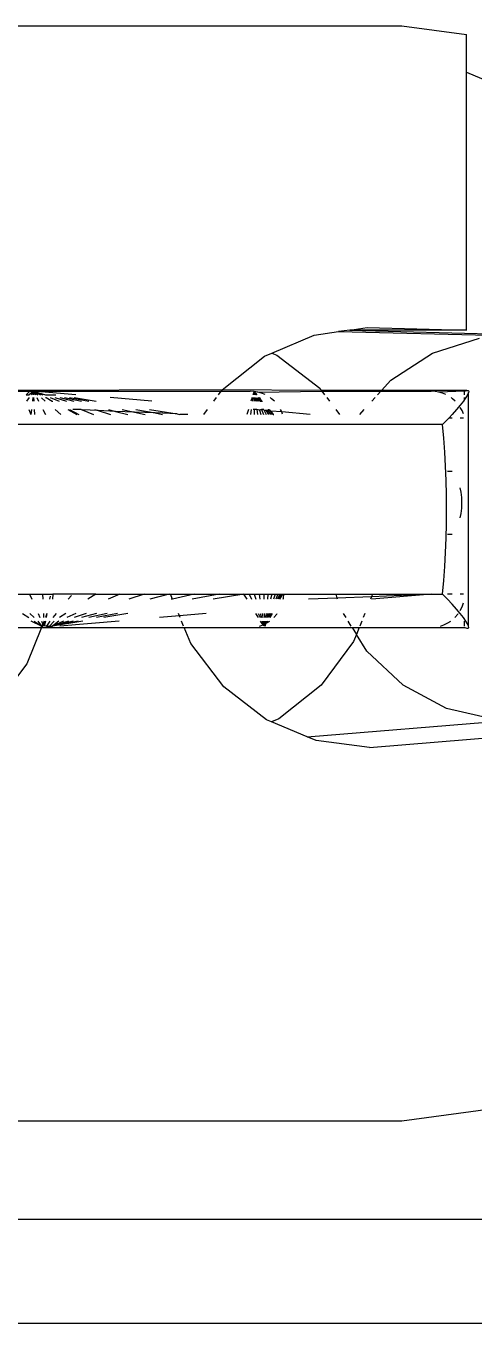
# Model space of a CAD drawing. Header units: millimetres. Extents: x 1380494 to 2061523, y -305664 to -174999.
# Drawn here: x 2014219 to 2014247.8, y -276192.2 to -276108.9 of the extents above; entities that cross this region are included whole.
import ezdxf

# ---------------------------------------------------------------- set-up
doc = ezdxf.new("R2010")
doc.units = ezdxf.units.MM
doc.header["$LTSCALE"] = 600
doc.header["$MEASUREMENT"] = 0
doc.layers.add('medical equipment', color=171, linetype='Continuous', lineweight=25)

msp = doc.modelspace()

# ---------------------------------------------------------------- linework, layer by layer
at = {"layer": 'medical equipment'}
for p, q in [((2014199.2532, -276108.8695), (2014243.2072, -276108.8695)), ((2014243.2072, -276108.8695), (2014247.3557, -276109.4265)), ((2014247.3557, -276111.8477), (2014247.3557, -276109.4265)), ((2014247.3557, -276111.8477), (2014249.8134, -276112.8859)), ((2014247.3557, -276128.4059), (2014247.3557, -276111.8477)), ((2014237.557, -276128.7278), (2014239.1283, -276128.5084)), ((2014239.8627, -276128.4059), (2014239.1283, -276128.5084)), ((2014239.1283, -276128.5084), (2014251.3516, -276128.8066)), ((2014239.8627, -276128.4059), (2014240.9773, -276128.2503)), ((2014247.3557, -276128.4059), (2014239.8627, -276128.4059)), ((2014239.8627, -276128.4059), (2014249.8134, -276128.6852)), ((2014240.9773, -276128.2503), (2014247.3557, -276128.4059)), ((2014234.8476, -276129.889), (2014237.557, -276128.7278)), ((2014245.1693, -276129.8992), (2014248.1899, -276128.9379)), ((2014231.6466, -276132.2492), (2014234.3745, -276130.0917)), ((2014234.3745, -276130.0917), (2014234.8476, -276129.889)), ((2014234.8476, -276129.889), (2014235.1678, -276130.0223)), ((2014235.1678, -276130.0223), (2014237.9173, -276132.151)), ((2014242.4956, -276131.6251), (2014245.1693, -276129.8992)), ((2014241.9004, -276132.2835), (2014242.4956, -276131.6251)), ((2014231.6466, -276132.2492), (2014218.3831, -276132.2837)), ((2014218.4253, -276132.3398), (2014219.2867, -276132.3398)), ((2014219.0451, -276132.5663), (2014219.2867, -276132.3398)), ((2014219.0451, -276132.5663), (2014219.1233, -276132.5663)), ((2014219.1233, -276132.5663), (2014219.2354, -276132.5663)), ((2014219.5207, -276132.3398), (2014219.2354, -276132.5663)), ((2014219.2867, -276132.3398), (2014219.5207, -276132.3398)), ((2014219.5207, -276132.3398), (2014219.3589, -276132.5663)), ((2014219.5207, -276132.3398), (2014219.4928, -276132.5663)), ((2014219.5207, -276132.3398), (2014231.5792, -276132.3397)), ((2014219.531, -276132.5663), (2014219.5207, -276132.3398)), ((2014219.5207, -276132.3398), (2014220.2758, -276132.5663)), ((2014219.5207, -276132.3398), (2014220.1084, -276132.5663)), ((2014219.5207, -276132.3398), (2014219.9653, -276132.5663)), ((2014219.5207, -276132.3398), (2014219.7871, -276132.5663)), ((2014219.5207, -276132.3398), (2014219.6359, -276132.5663)), ((2014222.2378, -276132.5663), (2014219.5207, -276132.3398)), ((2014220.2758, -276132.5663), (2014220.9568, -276132.5663)), ((2014231.4106, -276132.5662), (2014231.5792, -276132.3397)), ((2014231.5792, -276132.3397), (2014231.6466, -276132.2492)), ((2014231.5792, -276132.3397), (2014233.4547, -276132.3397)), ((2014238.0181, -276132.2836), (2014231.6466, -276132.2492)), ((2014233.7001, -276132.3534), (2014233.4547, -276132.3397)), ((2014233.7001, -276132.3534), (2014233.6207, -276132.5662)), ((2014233.7001, -276132.3534), (2014233.6561, -276132.5662)), ((2014233.7001, -276132.3534), (2014233.6907, -276132.5662)), ((2014233.9426, -276132.3944), (2014233.7001, -276132.3534)), ((2014233.7001, -276132.3534), (2014233.8827, -276132.5662)), ((2014233.7001, -276132.3534), (2014233.724, -276132.5662)), ((2014233.7001, -276132.3534), (2014233.7554, -276132.5662)), ((2014233.7001, -276132.3534), (2014233.7843, -276132.5662)), ((2014233.7001, -276132.3534), (2014233.8515, -276132.5662)), ((2014233.9426, -276132.3944), (2014238.0607, -276132.3396)), ((2014234.1789, -276132.4621), (2014233.9426, -276132.3944)), ((2014234.4064, -276132.5557), (2014234.1789, -276132.4621)), ((2014237.9173, -276132.151), (2014238.0181, -276132.2836)), ((2014241.9004, -276132.2835), (2014238.0181, -276132.2836)), ((2014238.0181, -276132.2836), (2014238.0607, -276132.3396)), ((2014238.0607, -276132.3396), (2014241.8499, -276132.3394)), ((2014238.0607, -276132.3396), (2014238.2331, -276132.5662)), ((2014241.6449, -276132.5662), (2014241.8499, -276132.3394)), ((2014241.8499, -276132.3394), (2014241.9004, -276132.2835)), ((2014241.8499, -276132.3394), (2014245.0908, -276132.3393)), ((2014247.3781, -276132.2867), (2014241.9004, -276132.2835)), ((2014245.3363, -276132.353), (2014245.0908, -276132.3393)), ((2014245.5787, -276132.394), (2014245.3363, -276132.353)), ((2014247.2396, -276132.3393), (2014245.5787, -276132.394)), ((2014245.8151, -276132.4617), (2014245.5787, -276132.394)), ((2014246.0425, -276132.5553), (2014245.8151, -276132.4617)), ((2014247.2396, -276132.3393), (2014247.3781, -276132.2867)), ((2014247.2396, -276132.5662), (2014247.2396, -276132.3393)), ((2014247.4346, -276132.5662), (2014247.3228, -276132.7506)), ((2014247.3781, -276132.2867), (2014247.4683, -276132.2835)), ((2014247.4969, -276132.4249), (2014247.4346, -276132.5662)), ((2014247.4683, -276132.2835), (2014247.5082, -276132.3299)), ((2014247.5082, -276132.3299), (2014247.4969, -276132.4249)), ((2014247.497, -276147.4254), (2014247.4969, -276132.4249)), ((2014219.2271, -276132.7507), (2014219.0675, -276132.974)), ((2014219.2029, -276133.5165), (2014219.3378, -276133.8232)), ((2014219.3756, -276133.5165), (2014219.3378, -276133.8232)), ((2014219.4701, -276132.7507), (2014219.4425, -276132.974)), ((2014219.5495, -276132.974), (2014219.5394, -276132.7507)), ((2014219.588, -276133.8232), (2014219.5741, -276133.5165)), ((2014219.7298, -276132.7507), (2014219.8434, -276132.974)), ((2014220.0194, -276132.7638), (2014220.2668, -276132.974)), ((2014220.1193, -276133.5165), (2014220.2754, -276133.8232)), ((2014220.2906, -276132.7507), (2014220.3273, -276132.7507)), ((2014220.3273, -276132.7507), (2014220.709, -276132.974)), ((2014220.5869, -276132.7507), (2014221.1664, -276132.974)), ((2014220.709, -276132.974), (2014220.7657, -276132.974)), ((2014220.8905, -276132.7507), (2014221.6351, -276132.974)), ((2014220.9048, -276133.5165), (2014221.2655, -276133.8232)), ((2014221.1989, -276132.7507), (2014222.1111, -276132.974)), ((2014221.5094, -276132.7507), (2014222.5903, -276132.974)), ((2014221.7253, -276133.5165), (2014222.2999, -276133.8232)), ((2014221.8193, -276132.7507), (2014223.0687, -276132.974)), ((2014221.8303, -276133.5165), (2014222.4324, -276133.8232)), ((2014222.5739, -276133.5165), (2014222.0422, -276133.5165)), ((2014222.126, -276132.7507), (2014223.5422, -276132.974)), ((2014222.5739, -276133.5165), (2014222.638, -276133.5412)), ((2014222.638, -276133.5412), (2014223.3697, -276133.8232)), ((2014223.6681, -276133.5839), (2014222.638, -276133.5412)), ((2014223.4434, -276133.5164), (2014223.6681, -276133.5839)), ((2014224.3264, -276133.5164), (2014224.792, -276133.6305)), ((2014227.1296, -276132.974), (2014224.4502, -276132.7507)), ((2014225.2154, -276133.5164), (2014226.012, -276133.681)), ((2014226.1029, -276133.5164), (2014227.3291, -276133.7356)), ((2014226.9814, -276133.5164), (2014228.7429, -276133.7942)), ((2014230.4749, -276133.8231), (2014230.7033, -276133.5164)), ((2014231.1071, -276132.974), (2014231.2733, -276132.7506)), ((2014233.3355, -276133.5164), (2014233.2435, -276133.8231)), ((2014233.5193, -276133.5164), (2014233.4751, -276133.8231)), ((2014233.5654, -276132.7506), (2014233.4983, -276132.974)), ((2014233.6295, -276132.7506), (2014233.5974, -276132.974)), ((2014233.6992, -276133.5164), (2014233.6368, -276133.5164)), ((2014233.6923, -276132.7506), (2014233.6943, -276132.974)), ((2014233.6992, -276133.5164), (2014233.7019, -276133.8231)), ((2014233.8721, -276133.5164), (2014233.6992, -276133.5164)), ((2014233.7527, -276132.7506), (2014233.7875, -276132.974)), ((2014233.8096, -276132.7506), (2014233.8754, -276132.974)), ((2014233.8621, -276132.7506), (2014233.9564, -276132.974)), ((2014233.8721, -276133.5164), (2014233.9199, -276133.8231)), ((2014234.0451, -276133.5504), (2014233.8721, -276133.5164)), ((2014233.9092, -276132.7506), (2014234.029, -276132.974)), ((2014233.95, -276132.7506), (2014234.0921, -276132.974)), ((2014233.984, -276132.7506), (2014234.0921, -276132.974)), ((2014234.0111, -276132.7506), (2014234.1859, -276132.974)), ((2014234.0351, -276133.5164), (2014234.0451, -276133.5504)), ((2014234.0409, -276132.7506), (2014234.1859, -276132.974)), ((2014234.1853, -276133.5164), (2014234.0451, -276133.5504)), ((2014234.0451, -276133.5504), (2014234.1254, -276133.8231)), ((2014234.0921, -276132.974), (2014234.1445, -276132.974)), ((2014234.3201, -276133.5164), (2014234.1853, -276133.5164)), ((2014234.1853, -276133.5164), (2014234.3147, -276133.8231)), ((2014234.1859, -276132.974), (2014234.2325, -276132.974)), ((2014234.3201, -276133.5164), (2014234.352, -276133.576)), ((2014234.4371, -276133.5164), (2014234.4819, -276133.5868)), ((2014234.5344, -276133.5164), (2014234.5916, -276133.596)), ((2014234.6106, -276133.5164), (2014234.6634, -276133.5164)), ((2014234.6634, -276133.5164), (2014234.6786, -276133.6032)), ((2014234.6977, -276133.5164), (2014234.7395, -276133.6083)), ((2014234.8232, -276132.8157), (2014234.7308, -276132.7506)), ((2014235.0019, -276132.974), (2014234.8232, -276132.8157)), ((2014235.4369, -276133.5761), (2014235.4033, -276133.5164)), ((2014238.3733, -276132.7506), (2014238.5432, -276132.974)), ((2014238.9557, -276133.5164), (2014239.1889, -276133.8231)), ((2014240.5089, -276133.8231), (2014240.7861, -276133.5164)), ((2014241.2764, -276132.9739), (2014241.4783, -276132.7506)), ((2014246.4593, -276132.8153), (2014246.3674, -276132.7506)), ((2014246.7207, -276133.5163), (2014246.4465, -276133.8231)), ((2014246.6384, -276132.9739), (2014246.4593, -276132.8153)), ((2014246.9617, -276133.2311), (2014246.7207, -276133.5163)), ((2014247.1639, -276132.9739), (2014246.9617, -276133.2311)), ((2014247.073, -276133.5757), (2014246.9617, -276133.3778)), ((2014247.2396, -276132.8675), (2014247.1639, -276132.9739)), ((2014247.2396, -276132.8675), (2014247.2396, -276132.7506)), ((2014247.3228, -276132.7506), (2014247.2396, -276132.8675)), ((2014223.6681, -276133.5839), (2014224.4659, -276133.8232)), ((2014224.792, -276133.6305), (2014223.6681, -276133.5839)), ((2014224.792, -276133.6305), (2014225.5791, -276133.8232)), ((2014226.012, -276133.681), (2014224.792, -276133.6305)), ((2014226.012, -276133.681), (2014226.6999, -276133.8232)), ((2014227.3291, -276133.7356), (2014226.012, -276133.681)), ((2014227.3291, -276133.7356), (2014227.8187, -276133.8232)), ((2014228.7429, -276133.7942), (2014227.3291, -276133.7356)), ((2014228.7429, -276133.7942), (2014228.9261, -276133.8231)), ((2014229.44, -276133.8231), (2014228.9261, -276133.8231)), ((2014234.352, -276133.576), (2014234.4846, -276133.8231)), ((2014234.4819, -276133.5868), (2014234.352, -276133.576)), ((2014234.4819, -276133.5868), (2014234.6322, -276133.8231)), ((2014234.5916, -276133.596), (2014234.4819, -276133.5868)), ((2014234.5916, -276133.596), (2014234.7549, -276133.8231)), ((2014234.6786, -276133.6032), (2014234.5916, -276133.596)), ((2014234.6786, -276133.6032), (2014234.7395, -276133.6083)), ((2014234.7395, -276133.6083), (2014234.8507, -276133.8231)), ((2014234.7395, -276133.6083), (2014234.7794, -276133.6116)), ((2014234.7794, -276133.6116), (2014234.9174, -276133.8231)), ((2014235.4766, -276133.6698), (2014234.7794, -276133.6116)), ((2014234.9174, -276133.8231), (2014234.9609, -276133.8231)), ((2014235.4766, -276133.6698), (2014235.4369, -276133.5761)), ((2014235.5331, -276133.8029), (2014235.4766, -276133.6698)), ((2014237.3165, -276133.8231), (2014235.4766, -276133.6698)), ((2014246.1451, -276134.1443), (2014245.8236, -276134.4728)), ((2014246.2442, -276134.0386), (2014246.1451, -276134.1443)), ((2014246.4465, -276133.8231), (2014246.2442, -276134.0386)), ((2014246.2442, -276134.0386), (2014246.4465, -276134.0386)), ((2014246.9617, -276134.0386), (2014247.1639, -276134.0386)), ((2014247.1639, -276133.7901), (2014247.073, -276133.5757)), ((2014245.8236, -276134.4728), (2014191.9072, -276134.4731)), ((2014245.8997, -276135.3538), (2014245.8236, -276134.4728)), ((2014245.9623, -276136.2499), (2014245.8997, -276135.3538)), ((2014246.0112, -276137.1581), (2014245.9623, -276136.2499)), ((2014246.0462, -276138.0753), (2014246.0112, -276137.1581)), ((2014246.4465, -276137.4926), (2014246.1451, -276137.4926)), ((2014246.0673, -276138.9987), (2014246.0462, -276138.0753)), ((2014247.0132, -276138.8142), (2014246.9618, -276138.5499)), ((2014246.0743, -276139.9251), (2014246.0673, -276138.9987)), ((2014247.0532, -276139.1599), (2014247.0132, -276138.8142)), ((2014247.0666, -276139.5076), (2014247.0532, -276139.1599)), ((2014246.0673, -276140.8516), (2014246.0743, -276139.9251)), ((2014246.9618, -276140.4653), (2014247.0132, -276140.201)), ((2014247.0132, -276140.201), (2014247.0532, -276139.8554)), ((2014247.0532, -276139.8554), (2014247.0666, -276139.5076)), ((2014246.0462, -276141.7749), (2014246.0673, -276140.8516)), ((2014246.0112, -276142.6922), (2014246.0462, -276141.7749)), ((2014246.1452, -276141.5226), (2014246.4465, -276141.5226)), ((2014245.9623, -276143.6004), (2014246.0112, -276142.6922)), ((2014245.8997, -276144.4965), (2014245.9623, -276143.6004)), ((2014245.8236, -276145.3775), (2014245.8997, -276144.4965)), ((2014217.9962, -276145.3781), (2014219.2577, -276145.378)), ((2014219.2577, -276145.378), (2014220.1122, -276145.3776)), ((2014219.2577, -276145.378), (2014219.4039, -276145.7061)), ((2014220.1271, -276145.7061), (2014220.1122, -276145.3776)), ((2014220.1122, -276145.3776), (2014220.4808, -276145.378)), ((2014220.4808, -276145.378), (2014220.7657, -276145.3776)), ((2014220.583, -276145.5026), (2014220.5451, -276145.7061)), ((2014220.7657, -276145.3776), (2014220.7233, -276145.7061)), ((2014223.5181, -276145.378), (2014220.7657, -276145.3776)), ((2014221.9512, -276145.4708), (2014221.7503, -276145.7061)), ((2014223.5181, -276145.378), (2014223.0093, -276145.7061)), ((2014223.5181, -276145.378), (2014225.0568, -276145.378)), ((2014225.0568, -276145.378), (2014224.3114, -276145.7061)), ((2014225.0568, -276145.378), (2014226.6334, -276145.378)), ((2014226.6334, -276145.378), (2014225.6455, -276145.706)), ((2014226.6334, -276145.378), (2014228.2344, -276145.378)), ((2014228.2344, -276145.378), (2014227.0003, -276145.706)), ((2014228.2344, -276145.378), (2014228.3245, -276145.3776)), ((2014228.4599, -276145.706), (2014228.3245, -276145.3776)), ((2014228.3245, -276145.3776), (2014229.8464, -276145.378)), ((2014228.4599, -276145.706), (2014228.3644, -276145.706)), ((2014229.8464, -276145.378), (2014228.4599, -276145.706)), ((2014231.4556, -276145.3779), (2014229.7262, -276145.706)), ((2014229.8464, -276145.378), (2014231.4556, -276145.3779)), ((2014233.0484, -276145.3779), (2014231.074, -276145.706)), ((2014231.4556, -276145.3779), (2014233.0484, -276145.3779)), ((2014233.0484, -276145.3779), (2014233.3816, -276145.3779)), ((2014233.2527, -276145.706), (2014233.0484, -276145.3779)), ((2014233.3816, -276145.3779), (2014233.7078, -276145.3779)), ((2014233.3816, -276145.3779), (2014233.5346, -276145.706)), ((2014233.7078, -276145.3779), (2014234.0213, -276145.3779)), ((2014233.7078, -276145.3779), (2014233.8107, -276145.706)), ((2014234.0213, -276145.3779), (2014234.3168, -276145.3779)), ((2014234.0213, -276145.3779), (2014234.076, -276145.706)), ((2014234.3168, -276145.3779), (2014234.5892, -276145.3779)), ((2014234.3168, -276145.3779), (2014234.3261, -276145.706)), ((2014234.5892, -276145.3779), (2014234.5565, -276145.706)), ((2014234.5892, -276145.3779), (2014234.8336, -276145.3779)), ((2014234.8336, -276145.3779), (2014234.7633, -276145.706)), ((2014234.8336, -276145.3779), (2014235.0458, -276145.3779)), ((2014235.0458, -276145.3779), (2014234.9429, -276145.706)), ((2014235.0458, -276145.3779), (2014235.2222, -276145.3779)), ((2014235.2222, -276145.3779), (2014235.0922, -276145.706)), ((2014235.3597, -276145.3779), (2014235.2086, -276145.706)), ((2014235.2222, -276145.3779), (2014235.3597, -276145.3779)), ((2014235.4559, -276145.3779), (2014235.29, -276145.706)), ((2014235.5186, -276145.3779), (2014235.343, -276145.706)), ((2014235.3597, -276145.3779), (2014235.4559, -276145.3779)), ((2014235.4559, -276145.3779), (2014235.5186, -276145.3779)), ((2014235.5186, -276145.3779), (2014235.6023, -276145.3775)), ((2014235.5718, -276145.706), (2014235.5852, -276145.6385)), ((2014235.5852, -276145.6385), (2014235.6023, -276145.3775)), ((2014235.6023, -276145.3775), (2014238.9741, -276145.3775)), ((2014239.051, -276145.6289), (2014237.1921, -276145.706)), ((2014239.051, -276145.6289), (2014238.9741, -276145.3775)), ((2014238.9741, -276145.3775), (2014241.3183, -276145.3775)), ((2014241.2543, -276145.5375), (2014239.051, -276145.6289)), ((2014239.0746, -276145.706), (2014239.051, -276145.6289)), ((2014241.2543, -276145.5375), (2014241.1868, -276145.706)), ((2014241.3183, -276145.3775), (2014241.2543, -276145.5375)), ((2014245.1115, -276145.3775), (2014241.2543, -276145.5375)), ((2014245.1115, -276145.3775), (2014241.2783, -276145.706)), ((2014241.3183, -276145.3775), (2014245.1115, -276145.3775)), ((2014245.1115, -276145.3775), (2014245.8236, -276145.3775)), ((2014246.1452, -276145.706), (2014245.8236, -276145.3775)), ((2014246.1452, -276145.3569), (2014246.4465, -276145.3569)), ((2014246.4465, -276146.0272), (2014246.1452, -276145.706)), ((2014246.7208, -276146.3339), (2014246.4465, -276146.0272)), ((2014246.9618, -276145.3569), (2014247.164, -276145.3569)), ((2014247.0762, -276146.1812), (2014247.164, -276145.9217)), ((2014218.7969, -276146.6193), (2014219.204, -276146.8765)), ((2014219.2836, -276146.6193), (2014219.5504, -276146.8765)), ((2014219.8111, -276146.6193), (2014219.9258, -276146.8765)), ((2014220.1802, -276146.8765), (2014220.1685, -276146.6193)), ((2014220.3751, -276146.6193), (2014220.2834, -276146.8765)), ((2014220.3751, -276146.6193), (2014220.3272, -276146.8765)), ((2014220.9707, -276146.6193), (2014220.7511, -276146.8765)), ((2014221.5929, -276146.6193), (2014221.1939, -276146.8765)), ((2014222.2363, -276146.6193), (2014221.6519, -276146.8765)), ((2014222.8956, -276146.6193), (2014222.1211, -276146.8765)), ((2014223.5652, -276146.6193), (2014222.5976, -276146.8765)), ((2014224.2393, -276146.6193), (2014223.0774, -276146.8765)), ((2014224.9123, -276146.6192), (2014223.5564, -276146.8765)), ((2014225.5784, -276146.6192), (2014224.0304, -276146.8765)), ((2014228.8971, -276146.767), (2014227.6195, -276146.8764)), ((2014228.8971, -276146.767), (2014228.8362, -276146.6192)), ((2014230.6212, -276146.6192), (2014228.8971, -276146.767)), ((2014228.9422, -276146.8764), (2014228.8971, -276146.767)), ((2014233.9815, -276146.8764), (2014233.8213, -276146.6192)), ((2014233.9607, -276146.6192), (2014234.0807, -276146.8764)), ((2014234.0971, -276146.6192), (2014234.1778, -276146.8764)), ((2014234.2282, -276146.6192), (2014234.2711, -276146.8764)), ((2014234.3518, -276146.6192), (2014234.359, -276146.8764)), ((2014234.4657, -276146.6192), (2014234.4401, -276146.8764)), ((2014234.5679, -276146.6192), (2014234.5128, -276146.8764)), ((2014234.6566, -276146.6192), (2014234.576, -276146.8764)), ((2014234.7304, -276146.6192), (2014234.6285, -276146.8764)), ((2014234.7879, -276146.6192), (2014234.6694, -276146.8764)), ((2014234.8544, -276146.6192), (2014234.7167, -276146.8764)), ((2014234.9778, -276146.8764), (2014235.1596, -276146.6686)), ((2014235.1596, -276146.6686), (2014235.1925, -276146.6192)), ((2014239.6113, -276146.8764), (2014239.4517, -276146.6192)), ((2014240.8213, -276146.6192), (2014240.7183, -276146.8764)), ((2014246.6136, -276146.8764), (2014246.7957, -276146.6682)), ((2014246.9618, -276146.6192), (2014246.7208, -276146.3339)), ((2014246.7957, -276146.6682), (2014246.8284, -276146.6192)), ((2014246.9618, -276146.4137), (2014247.0762, -276146.1812)), ((2014247.164, -276146.8764), (2014246.9618, -276146.6192)), ((2014247.3229, -276147.0997), (2014247.164, -276146.8764)), ((2014209.8992, -276147.5205), (2014220.0218, -276147.5205)), ((2014220.0218, -276147.5205), (2014219.0765, -276149.8479)), ((2014220.0304, -276147.4255), (2014219.3537, -276147.0998)), ((2014219.5575, -276147.0998), (2014220.0304, -276147.4255)), ((2014219.782, -276147.0998), (2014220.0304, -276147.4255)), ((2014220.0218, -276147.5205), (2014229.2076, -276147.5204)), ((2014220.0254, -276147.0998), (2014220.1166, -276147.3044)), ((2014220.0304, -276147.4255), (2014220.073, -276147.4255)), ((2014220.073, -276147.4255), (2014220.1166, -276147.3044)), ((2014220.073, -276147.4255), (2014220.1198, -276147.4255)), ((2014220.1903, -276147.0998), (2014220.1166, -276147.3044)), ((2014220.1166, -276147.3044), (2014220.1706, -276147.4255)), ((2014220.2051, -276147.4255), (2014220.1903, -276147.0998)), ((2014220.2856, -276147.0998), (2014220.2051, -276147.4255)), ((2014220.3423, -276147.4255), (2014220.2823, -276147.4255)), ((2014220.5604, -276147.0998), (2014220.3423, -276147.4255)), ((2014220.3423, -276147.4255), (2014220.5323, -276147.4255)), ((2014220.8475, -276147.0998), (2014220.5323, -276147.4255)), ((2014220.5323, -276147.4255), (2014220.7262, -276147.4255)), ((2014222.6863, -276147.0998), (2014220.7262, -276147.4255)), ((2014222.379, -276147.0998), (2014220.7262, -276147.4255)), ((2014222.0685, -276147.0998), (2014220.7262, -276147.4255)), ((2014221.4485, -276147.0998), (2014220.7262, -276147.4255)), ((2014221.7575, -276147.0998), (2014220.7262, -276147.4255)), ((2014221.1443, -276147.0998), (2014220.7262, -276147.4255)), ((2014225.0129, -276147.0998), (2014221.212, -276147.4255)), ((2014229.1685, -276147.4255), (2014229.0342, -276147.0998)), ((2014229.2076, -276147.5204), (2014240.011, -276147.5204)), ((2014229.6273, -276148.5389), (2014229.2076, -276147.5204)), ((2014234.0478, -276147.4255), (2014234.2771, -276147.3474)), ((2014234.2771, -276147.3474), (2014234.1206, -276147.0998)), ((2014234.1849, -276147.0998), (2014234.2771, -276147.3474)), ((2014234.2478, -276147.0998), (2014234.2771, -276147.3474)), ((2014234.2771, -276147.3474), (2014234.3441, -276147.3143)), ((2014234.3234, -276147.4255), (2014234.2771, -276147.3474)), ((2014234.3083, -276147.0998), (2014234.3441, -276147.3143)), ((2014234.3653, -276147.0998), (2014234.3441, -276147.3143)), ((2014234.3441, -276147.3143), (2014234.437, -276147.2684)), ((2014234.3441, -276147.3143), (2014234.3626, -276147.4255)), ((2014234.437, -276147.2684), (2014234.411, -276147.4255)), ((2014234.4179, -276147.0998), (2014234.437, -276147.2684)), ((2014234.482, -276147.2462), (2014234.437, -276147.2684)), ((2014234.465, -276147.0998), (2014234.482, -276147.2462)), ((2014234.482, -276147.2462), (2014234.5292, -276147.2228)), ((2014234.506, -276147.0998), (2014234.5292, -276147.2228)), ((2014234.5292, -276147.2228), (2014234.7129, -276147.0998)), ((2014234.54, -276147.0998), (2014234.5292, -276147.2228)), ((2014234.5972, -276147.0998), (2014234.5292, -276147.2228)), ((2014239.9521, -276147.4255), (2014239.75, -276147.0997)), ((2014240.011, -276147.5204), (2014240.4606, -276147.5204)), ((2014240.011, -276147.5204), (2014240.2843, -276147.9607)), ((2014240.4606, -276147.5204), (2014240.2843, -276147.9607)), ((2014240.4606, -276147.5204), (2014247.2643, -276147.5204)), ((2014240.6289, -276147.0997), (2014240.4986, -276147.4254)), ((2014245.6829, -276147.4254), (2014245.9132, -276147.347)), ((2014245.9132, -276147.347), (2014246.1653, -276147.2224)), ((2014246.1653, -276147.2224), (2014246.3485, -276147.0997)), ((2014247.2397, -276147.4254), (2014247.2397, -276147.0997)), ((2014247.2643, -276147.5204), (2014247.3782, -276147.5636)), ((2014247.4347, -276147.2841), (2014247.3229, -276147.0997)), ((2014247.3782, -276147.5636), (2014247.4684, -276147.5668)), ((2014247.497, -276147.4254), (2014247.4347, -276147.2841)), ((2014247.4684, -276147.5668), (2014247.5083, -276147.5204)), ((2014247.5083, -276147.5204), (2014247.497, -276147.4254)), ((2014231.7429, -276151.3208), (2014229.6273, -276148.5389)), ((2014240.101, -276148.4186), (2014238.0136, -276151.2226)), ((2014240.2843, -276147.9607), (2014240.101, -276148.4186)), ((2014240.9515, -276149.0356), (2014240.2843, -276147.9607)), ((2014243.2781, -276151.2226), (2014240.9515, -276149.0356)), ((2014219.0765, -276149.8479), (2014216.483, -276153.2947)), ((2014234.4925, -276153.4496), (2014231.7429, -276151.3208)), ((2014238.0136, -276151.2226), (2014235.2857, -276153.3801)), ((2014246.0806, -276152.7211), (2014243.2781, -276151.2226)), ((2014249.1679, -276153.4287), (2014246.0806, -276152.7211)), ((2014234.8127, -276153.5829), (2014234.4925, -276153.4496)), ((2014235.2857, -276153.3801), (2014234.8127, -276153.5829)), ((2014237.1033, -276154.5364), (2014252.3295, -276153.2974)), ((2014241.1135, -276155.2216), (2014264.7601, -276153.2974)), ((2014237.1033, -276154.5364), (2014234.8127, -276153.5829)), ((2014237.6886, -276154.7801), (2014237.1033, -276154.5364)), ((2014241.1135, -276155.2216), (2014237.6886, -276154.7801)), ((2014252.1354, -276178.029), (2014243.2072, -276179.2277)), ((2014243.2072, -276179.2277), (2014212.22, -276179.2277)), ((2014213.1382, -276185.5176), (2014297.4849, -276185.5345)), ((2014076.2979, -276192.2024), (2014393.6213, -276192.2024))]:
    msp.add_line(p, q, dxfattribs=at)

doc.saveas('drawing.dxf')
